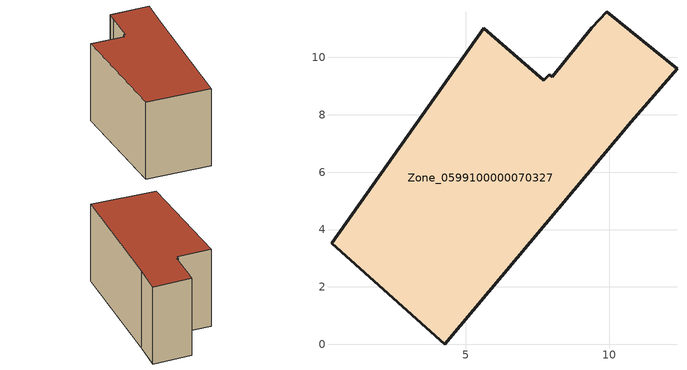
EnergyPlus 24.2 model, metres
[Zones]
Zone_0599100000070327
 floor ground (C_G): 7.91,9.4 8.02,9.32 9.4,11.03 9.92,11.6 12.37,9.61 10.77,7.77 4.27,0 0.33,3.52 5.63,11.01 7.73,9.21 z0
 wall outside (C_F): 12.37,9.61 9.92,11.6 9.4,11.03 8.02,9.32 7.91,9.4 7.73,9.21 5.63,11.01 0.33,3.52 4.27,0 10.77,7.77 12.37,9.61 z0:6.84
 roof outside (C_R): 8.02,9.32 7.91,9.4 7.73,9.21 5.63,11.01 0.33,3.52 4.27,0 10.77,7.77 12.37,9.61 9.92,11.6 9.4,11.03 z6.84
[BUILDING]
Pand.0599100000070327: North Axis=0; Terrain=City; Loads Convergence Tolerance Value=0.04; Temperature Convergence Tolerance Value=0.4; Solar Distribution=FullExterior; Maximum Number of Warmup Days=25; Minimum Number of Warmup Days=1
[Site:Location]
Rotterdam.The.Hague.AP_ZH_NLD Design_Conditions: Latitude=51.96; Longitude=4.45; Time Zone=1; Elevation=-4.5
[SITE:GROUNDTEMPERATURE:BUILDINGSURFACE]
18, 18, 18, 18, 18, 18, 18, 18, 18, 18, 18, 18
[MATERIAL] Thermal Absorptance=0.9; Solar Absorptance=0.7; Visible Absorptance=0.7
Name | Roughness | Thickness | Conductivity | Density | Specific Heat
G.TC.1946 | MediumSmooth | 0.15 | 1 | 540 | 1210
F.TC.1946 | Rough | 0.3 | 0.857143 | 1920 | 840
R.TC.1946 | MediumRough | 0.2 | 0.909091 | 1500 | 1000
[CONSTRUCTION]
C_G: G.TC.1946
C_F: F.TC.1946
C_R: R.TC.1946
[ZONE]
Zone_0599100000070327: Type=1; Multiplier=1; Ceiling Height=Autocalculate; Volume=Autocalculate; Floor Area=autocalculate; Part of Total Floor Area=Yes
[ZONEINFILTRATION:DESIGNFLOWRATE]
Infil_Zone_0599100000070327: Zone or ZoneList or Space or SpaceList=Zone_0599100000070327; Schedule=AlwaysOn; Design Flow Rate Calculation Method=Flow/Area; Flow Rate per Floor Area=0.003; Constant Term Coefficient=1; Temperature Term Coefficient=0; Velocity Term Coefficient=0; Velocity Squared Term Coefficient=0
[HVACTEMPLATE:ZONE:IDEALLOADSAIRSYSTEM]
Zone_0599100000070327: Maximum Heating Supply Air Temperature=50; Minimum Cooling Supply Air Temperature=13; Maximum Heating Supply Air Humidity Ratio=0.0156; Minimum Cooling Supply Air Humidity Ratio=0.0077; Heating Limit=NoLimit; Cooling Limit=NoLimit; Dehumidification Control Type=ConstantSensibleHeatRatio; Cooling Sensible Heat Ratio=0.7; Dehumidification Setpoint=60; Humidification Control Type=None; Humidification Setpoint=30; Outdoor Air Method=None; Outdoor Air Flow Rate per Person=0.00944; Outdoor Air Flow Rate per Zone Floor Area=0; Outdoor Air Flow Rate per Zone=0; Demand Controlled Ventilation Type=None; Outdoor Air Economizer Type=NoEconomizer; Heat Recovery Type=None; Sensible Heat Recovery Effectiveness=0.7; Latent Heat Recovery Effectiveness=0.65
[ZONECONTROL:THERMOSTAT]
ThermostatControl_Zone_0599100000070327: Zone or ZoneList=Zone_0599100000070327; Control Type Schedule=DualSetpointControlType; Control 1=Thermostat_Zone_0599100000070327; Temperature Difference Between Cutout And Setpoint=0
[THERMOSTATSETPOINT:DUALSETPOINT]
Thermostat_Zone_0599100000070327: Heating Setpoint Temperature Schedule=HeatingSetpoint_Zone_0599100000070327; Cooling Setpoint Temperature Schedule=CoolingSetpoint_Zone_0599100000070327
[SCHEDULE:COMPACT]
HeatingSetpoint_Zone_0599100000070327: Through: 12/31, For: AllDays, Until: 24:00, 21
CoolingSetpoint_Zone_0599100000070327: Through: 12/31, For: AllDays, Until: 24:00, 24
DualSetpointControlType: Through: 12/31, For: AllDays, Until: 24:00, 4
AlwaysOn: Through: 12/31, For: AllDays, Until: 24:00, 1
